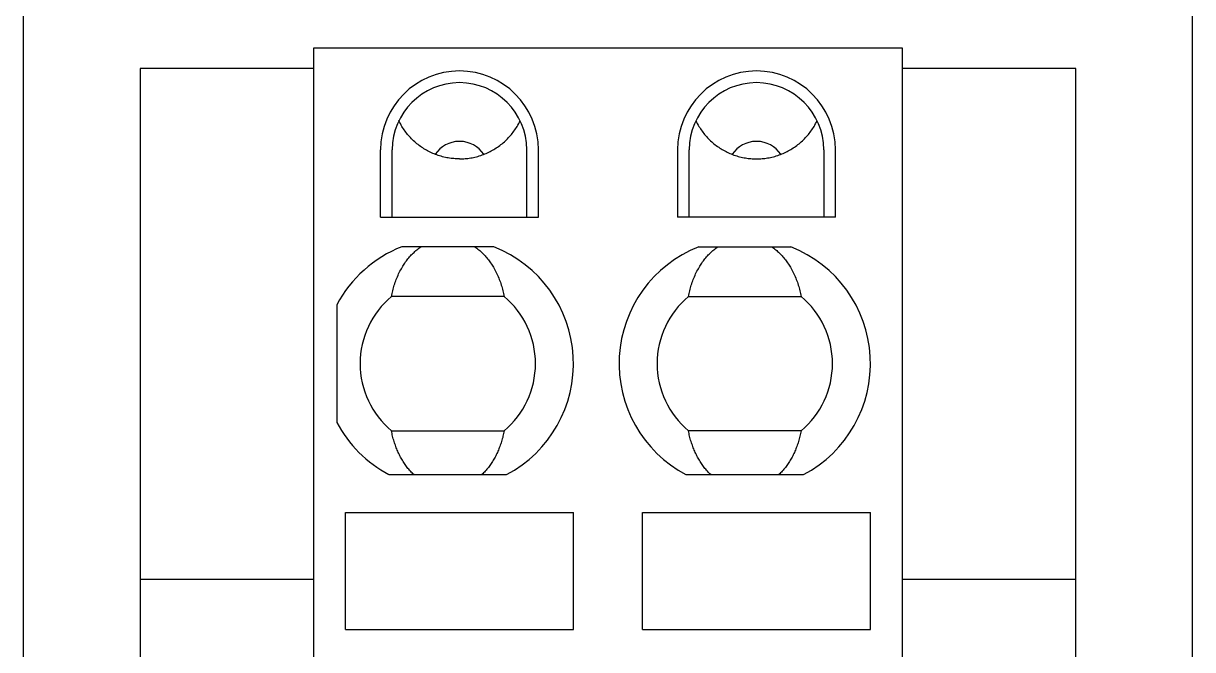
# Model space of a CAD drawing. Extents: x 10 to 622, y -523 to 292.
# Drawn here: x 254.982 to 259.032, y 98.235 to 100.406 of the extents above; entities that cross this region are included whole.
import ezdxf

# ---------------------------------------------------------------- set-up
doc = ezdxf.new("R2010")
doc.units = 0
doc.header["$LTSCALE"] = 5
doc.header["$MEASUREMENT"] = 0
doc.layers.get('0').update_dxf_attribs({"linetype": 'CONTINUOUS'})

msp = doc.modelspace()

# ---------------------------------------------------------------- linework, layer by layer
at = {"color": 7, "linetype": 'Continuous'}
for p, q in [((254.9819, 94.1153), (254.9819, 118.1094)), ((259.0315, 94.1153), (259.0315, 101.6679)), ((255.9882, 95.8465), (255.9882, 100.3214)), ((255.9882, 100.3214), (258.0252, 100.3214)), ((258.0252, 100.3214), (258.0252, 95.8465)), ((255.3868, 100.2505), (255.3868, 94.7835)), ((255.9882, 100.2505), (255.3868, 100.2505)), ((258.6266, 100.2505), (258.0252, 100.2505)), ((258.6266, 94.7835), (258.6266, 100.2505)), ((256.2847, 100.0643), (256.282, 100.0697)), ((256.7001, 100.0643), (256.7028, 100.0697)), ((257.3106, 100.0697), (257.3133, 100.0642)), ((257.7287, 100.0643), (257.7314, 100.0697)), ((256.2875, 100.0589), (256.2847, 100.0643)), ((256.2904, 100.0537), (256.2875, 100.0589)), ((256.2929, 100.0494), (256.2904, 100.0537)), ((256.2955, 100.0453), (256.2929, 100.0494)), ((256.2981, 100.0411), (256.2955, 100.0453)), ((256.3009, 100.0371), (256.2981, 100.0411)), ((256.3037, 100.0331), (256.3009, 100.0371)), ((256.3066, 100.0291), (256.3037, 100.0331)), ((256.3096, 100.0252), (256.3066, 100.0291)), ((256.6751, 100.0252), (256.6781, 100.0291)), ((256.6781, 100.0291), (256.6811, 100.033)), ((256.6811, 100.033), (256.6839, 100.037)), ((256.6839, 100.037), (256.6866, 100.0411)), ((256.6866, 100.0411), (256.6893, 100.0452)), ((256.6893, 100.0452), (256.6919, 100.0494)), ((256.6919, 100.0494), (256.6944, 100.0536)), ((256.6944, 100.0536), (256.6973, 100.0589)), ((256.6973, 100.0589), (256.7001, 100.0643)), ((257.3133, 100.0642), (257.3161, 100.0588)), ((257.3161, 100.0588), (257.3191, 100.0535)), ((257.3191, 100.0535), (257.3216, 100.0492)), ((257.3216, 100.0492), (257.3242, 100.0451)), ((257.3242, 100.0451), (257.3269, 100.0409)), ((257.3269, 100.0409), (257.3296, 100.0368)), ((257.3296, 100.0368), (257.3325, 100.0328)), ((257.3325, 100.0328), (257.3354, 100.0289)), ((257.3354, 100.0289), (257.3384, 100.025)), ((257.7037, 100.0252), (257.7067, 100.0291)), ((257.7067, 100.0291), (257.7097, 100.033)), ((257.7097, 100.033), (257.7125, 100.037)), ((257.7125, 100.037), (257.7152, 100.0411)), ((257.7152, 100.0411), (257.7179, 100.0452)), ((257.7179, 100.0452), (257.7205, 100.0494)), ((257.7205, 100.0494), (257.723, 100.0536)), ((257.723, 100.0536), (257.7259, 100.0589)), ((257.7259, 100.0589), (257.7287, 100.0643)), ((256.3127, 100.0214), (256.3096, 100.0252)), ((256.3159, 100.0176), (256.3127, 100.0214)), ((256.3191, 100.014), (256.3159, 100.0176)), ((256.3224, 100.0103), (256.3191, 100.014)), ((256.326, 100.0066), (256.3224, 100.0103)), ((256.3296, 100.003), (256.326, 100.0066)), ((256.3333, 99.9995), (256.3296, 100.003)), ((256.3371, 99.996), (256.3333, 99.9995)), ((256.3409, 99.9927), (256.3371, 99.996)), ((256.3448, 99.9894), (256.3409, 99.9927)), ((256.3488, 99.9862), (256.3448, 99.9894)), ((256.3529, 99.983), (256.3488, 99.9862)), ((256.4944, 99.9974), (256.4904, 99.9974)), ((256.6318, 99.983), (256.6359, 99.9861)), ((256.6359, 99.9861), (256.6399, 99.9893)), ((256.6399, 99.9893), (256.6438, 99.9926)), ((256.6438, 99.9926), (256.6477, 99.996)), ((256.6477, 99.996), (256.6515, 99.9994)), ((256.6515, 99.9994), (256.6552, 100.003)), ((256.6552, 100.003), (256.6588, 100.0066)), ((256.6588, 100.0066), (256.6623, 100.0103)), ((256.6623, 100.0103), (256.6657, 100.0139)), ((256.6657, 100.0139), (256.6689, 100.0176)), ((256.6689, 100.0176), (256.6721, 100.0213)), ((256.6721, 100.0213), (256.6751, 100.0252)), ((257.3384, 100.025), (257.3415, 100.0212)), ((257.3415, 100.0212), (257.3447, 100.0174)), ((257.3447, 100.0174), (257.3479, 100.0137)), ((257.3479, 100.0137), (257.3512, 100.0101)), ((257.3512, 100.0101), (257.3548, 100.0064)), ((257.3548, 100.0064), (257.3584, 100.0028)), ((257.3584, 100.0028), (257.3622, 99.9992)), ((257.3622, 99.9992), (257.366, 99.9958)), ((257.366, 99.9958), (257.3698, 99.9924)), ((257.3698, 99.9924), (257.3738, 99.9891)), ((257.3738, 99.9891), (257.3778, 99.9859)), ((257.3778, 99.9859), (257.3819, 99.9828)), ((257.523, 99.9974), (257.519, 99.9974)), ((257.6604, 99.983), (257.6645, 99.9861)), ((257.6645, 99.9861), (257.6685, 99.9893)), ((257.6685, 99.9893), (257.6724, 99.9926)), ((257.6724, 99.9926), (257.6763, 99.996)), ((257.6763, 99.996), (257.6801, 99.9994)), ((257.6801, 99.9994), (257.6838, 100.003)), ((257.6838, 100.003), (257.6874, 100.0066)), ((257.6874, 100.0066), (257.6909, 100.0103)), ((257.6909, 100.0103), (257.6943, 100.0139)), ((257.6943, 100.0139), (257.6975, 100.0176)), ((257.6975, 100.0176), (257.7007, 100.0213)), ((257.7007, 100.0213), (257.7037, 100.0252)), ((256.219, 99.7352), (256.219, 99.968)), ((256.2595, 99.7352), (256.2595, 99.968)), ((256.357, 99.98), (256.3529, 99.983)), ((256.3612, 99.9771), (256.357, 99.98)), ((256.3653, 99.9744), (256.3612, 99.9771)), ((256.3694, 99.9718), (256.3653, 99.9744)), ((256.3736, 99.9692), (256.3694, 99.9718)), ((256.3778, 99.9668), (256.3736, 99.9692)), ((256.3821, 99.9644), (256.3778, 99.9668)), ((256.3864, 99.9621), (256.3821, 99.9644)), ((256.3908, 99.96), (256.3864, 99.9621)), ((256.3952, 99.9579), (256.3908, 99.96)), ((256.3997, 99.9559), (256.3952, 99.9579)), ((256.4042, 99.954), (256.3997, 99.9559)), ((256.409, 99.9521), (256.4042, 99.954)), ((256.4138, 99.9503), (256.409, 99.9521)), ((256.4187, 99.9486), (256.4138, 99.9503)), ((256.4236, 99.947), (256.4187, 99.9486)), ((256.4286, 99.9456), (256.4236, 99.947)), ((256.4336, 99.9442), (256.4286, 99.9456)), ((256.551, 99.9442), (256.556, 99.9455)), ((256.556, 99.9455), (256.561, 99.947)), ((256.561, 99.947), (256.5659, 99.9486)), ((256.5659, 99.9486), (256.5708, 99.9503)), ((256.5708, 99.9503), (256.5757, 99.952)), ((256.5757, 99.952), (256.5805, 99.9539)), ((256.5805, 99.9539), (256.585, 99.9558)), ((256.585, 99.9558), (256.5895, 99.9578)), ((256.5895, 99.9578), (256.5939, 99.9599)), ((256.5939, 99.9599), (256.5983, 99.9621)), ((256.5983, 99.9621), (256.6026, 99.9644)), ((256.6026, 99.9644), (256.6069, 99.9667)), ((256.6069, 99.9667), (256.6111, 99.9692)), ((256.6111, 99.9692), (256.6153, 99.9717)), ((256.6153, 99.9717), (256.6194, 99.9744)), ((256.6194, 99.9744), (256.6235, 99.9771)), ((256.6235, 99.9771), (256.6277, 99.98)), ((256.6277, 99.98), (256.6318, 99.983)), ((256.7253, 99.7352), (256.7253, 99.968)), ((256.7657, 99.7352), (256.7657, 99.968)), ((257.2477, 99.968), (257.2477, 99.7352)), ((257.2882, 99.7352), (257.2882, 99.968)), ((257.3819, 99.9828), (257.386, 99.9798)), ((257.386, 99.9798), (257.3902, 99.9768)), ((257.3902, 99.9768), (257.3943, 99.9741)), ((257.3943, 99.9741), (257.3985, 99.9715)), ((257.3985, 99.9715), (257.4026, 99.969)), ((257.4026, 99.969), (257.4069, 99.9665)), ((257.4069, 99.9665), (257.4112, 99.9642)), ((257.4112, 99.9642), (257.4155, 99.9619)), ((257.4155, 99.9619), (257.4199, 99.9597)), ((257.4199, 99.9597), (257.4243, 99.9577)), ((257.4243, 99.9577), (257.4288, 99.9557)), ((257.4288, 99.9557), (257.4333, 99.9538)), ((257.4333, 99.9538), (257.4381, 99.9519)), ((257.4381, 99.9519), (257.443, 99.9501)), ((257.443, 99.9501), (257.4478, 99.9485)), ((257.4478, 99.9485), (257.4527, 99.9469)), ((257.4527, 99.9469), (257.4577, 99.9454)), ((257.4577, 99.9454), (257.4627, 99.9441)), ((257.5796, 99.9442), (257.5846, 99.9455)), ((257.5846, 99.9455), (257.5896, 99.947)), ((257.5896, 99.947), (257.5945, 99.9486)), ((257.5945, 99.9486), (257.5994, 99.9503)), ((257.5994, 99.9503), (257.6043, 99.952)), ((257.6043, 99.952), (257.6091, 99.9539)), ((257.6091, 99.9539), (257.6136, 99.9558)), ((257.6136, 99.9558), (257.6181, 99.9578)), ((257.6181, 99.9578), (257.6225, 99.9599)), ((257.6225, 99.9599), (257.6269, 99.9621)), ((257.6269, 99.9621), (257.6312, 99.9644)), ((257.6312, 99.9644), (257.6355, 99.9667)), ((257.6355, 99.9667), (257.6397, 99.9692)), ((257.6397, 99.9692), (257.6439, 99.9717)), ((257.6439, 99.9717), (257.648, 99.9744)), ((257.648, 99.9744), (257.6521, 99.9771)), ((257.6521, 99.9771), (257.6563, 99.98)), ((257.6563, 99.98), (257.6604, 99.983)), ((257.7539, 99.968), (257.7539, 99.7352)), ((257.7944, 99.7352), (257.7944, 99.968)), ((256.4386, 99.943), (256.4336, 99.9442)), ((256.4436, 99.9418), (256.4386, 99.943)), ((256.4487, 99.9408), (256.4436, 99.9418)), ((256.4535, 99.9399), (256.4487, 99.9408)), ((256.4583, 99.9392), (256.4535, 99.9399)), ((256.4632, 99.9385), (256.4583, 99.9392)), ((256.468, 99.9379), (256.4632, 99.9385)), ((256.4729, 99.9375), (256.468, 99.9379)), ((256.4778, 99.9371), (256.4729, 99.9375)), ((256.4826, 99.9369), (256.4778, 99.9371)), ((256.4875, 99.9367), (256.4826, 99.9369)), ((256.4924, 99.9366), (256.4875, 99.9367)), ((256.4924, 99.9366), (256.4973, 99.9367)), ((256.4973, 99.9367), (256.5021, 99.9369)), ((256.5021, 99.9369), (256.507, 99.9371)), ((256.507, 99.9371), (256.5118, 99.9375)), ((256.5118, 99.9375), (256.5166, 99.9379)), ((256.5166, 99.9379), (256.5215, 99.9385)), ((256.5215, 99.9385), (256.5263, 99.9392)), ((256.5263, 99.9392), (256.5311, 99.9399)), ((256.5311, 99.9399), (256.5359, 99.9408)), ((256.5359, 99.9408), (256.541, 99.9418)), ((256.541, 99.9418), (256.546, 99.9429)), ((256.546, 99.9429), (256.551, 99.9442)), ((257.4627, 99.9441), (257.4677, 99.9429)), ((257.4677, 99.9429), (257.4727, 99.9417)), ((257.4727, 99.9417), (257.4778, 99.9407)), ((257.4778, 99.9407), (257.4825, 99.9399)), ((257.4825, 99.9399), (257.4873, 99.9391)), ((257.4873, 99.9391), (257.4921, 99.9385)), ((257.4921, 99.9385), (257.4969, 99.9379)), ((257.4969, 99.9379), (257.5017, 99.9375)), ((257.5017, 99.9375), (257.5065, 99.9371)), ((257.5065, 99.9371), (257.5114, 99.9369)), ((257.5114, 99.9369), (257.5162, 99.9367)), ((257.5162, 99.9367), (257.521, 99.9366)), ((257.521, 99.9366), (257.5259, 99.9367)), ((257.5259, 99.9367), (257.5307, 99.9369)), ((257.5307, 99.9369), (257.5356, 99.9371)), ((257.5356, 99.9371), (257.5404, 99.9375)), ((257.5404, 99.9375), (257.5453, 99.9379)), ((257.5453, 99.9379), (257.5501, 99.9385)), ((257.5501, 99.9385), (257.5549, 99.9392)), ((257.5549, 99.9392), (257.5597, 99.9399)), ((257.5597, 99.9399), (257.5645, 99.9408)), ((257.5645, 99.9408), (257.5696, 99.9418)), ((257.5696, 99.9418), (257.5746, 99.9429)), ((257.5746, 99.9429), (257.5796, 99.9442)), ((256.219, 99.7352), (256.7657, 99.7352)), ((257.7944, 99.7352), (257.2477, 99.7352)), ((256.6117, 99.6319), (256.2921, 99.6319)), ((256.3413, 99.6186), (256.3446, 99.6214)), ((256.3446, 99.6214), (256.348, 99.6241)), ((256.348, 99.6241), (256.3515, 99.6268)), ((256.3515, 99.6268), (256.355, 99.6294)), ((256.355, 99.6294), (256.3585, 99.6319)), ((256.5453, 99.6319), (256.5488, 99.6294)), ((256.5488, 99.6294), (256.5523, 99.6268)), ((256.5523, 99.6268), (256.5557, 99.6242)), ((256.5557, 99.6242), (256.5591, 99.6215)), ((256.5591, 99.6215), (256.5624, 99.6187)), ((257.3208, 99.6319), (257.6403, 99.6319)), ((257.3699, 99.6186), (257.3732, 99.6214)), ((257.3732, 99.6214), (257.3766, 99.6241)), ((257.3766, 99.6241), (257.3801, 99.6268)), ((257.3801, 99.6268), (257.3836, 99.6294)), ((257.3836, 99.6294), (257.3871, 99.6319)), ((257.5739, 99.6319), (257.5774, 99.6294)), ((257.5774, 99.6294), (257.5809, 99.6268)), ((257.5809, 99.6268), (257.5843, 99.6242)), ((257.5843, 99.6242), (257.5877, 99.6215)), ((257.5877, 99.6215), (257.591, 99.6187)), ((256.3059, 99.5794), (256.3085, 99.583)), ((256.3085, 99.583), (256.3112, 99.5866)), ((256.3112, 99.5866), (256.3139, 99.5901)), ((256.3139, 99.5901), (256.3167, 99.5936)), ((256.3167, 99.5936), (256.3196, 99.597)), ((256.3196, 99.597), (256.3226, 99.6003)), ((256.3226, 99.6003), (256.3255, 99.6035)), ((256.3255, 99.6035), (256.3286, 99.6067)), ((256.3286, 99.6067), (256.3316, 99.6097)), ((256.3316, 99.6097), (256.3348, 99.6127)), ((256.3348, 99.6127), (256.338, 99.6157)), ((256.338, 99.6157), (256.3413, 99.6186)), ((256.5624, 99.6187), (256.5657, 99.6158)), ((256.5657, 99.6158), (256.5689, 99.6129)), ((256.5689, 99.6129), (256.572, 99.6099)), ((256.572, 99.6099), (256.5751, 99.6068)), ((256.5751, 99.6068), (256.5781, 99.6037)), ((256.5781, 99.6037), (256.581, 99.6005)), ((256.581, 99.6005), (256.584, 99.5971)), ((256.584, 99.5971), (256.5869, 99.5937)), ((256.5869, 99.5937), (256.5897, 99.5903)), ((256.5897, 99.5903), (256.5925, 99.5868)), ((256.5925, 99.5868), (256.5952, 99.5832)), ((256.5952, 99.5832), (256.5978, 99.5796)), ((257.3345, 99.5794), (257.3371, 99.583)), ((257.3371, 99.583), (257.3398, 99.5866)), ((257.3398, 99.5866), (257.3425, 99.5901)), ((257.3425, 99.5901), (257.3453, 99.5936)), ((257.3453, 99.5936), (257.3482, 99.597)), ((257.3482, 99.597), (257.3512, 99.6003)), ((257.3512, 99.6003), (257.3541, 99.6035)), ((257.3541, 99.6035), (257.3572, 99.6067)), ((257.3572, 99.6067), (257.3603, 99.6097)), ((257.3603, 99.6097), (257.3634, 99.6127)), ((257.3634, 99.6127), (257.3666, 99.6157)), ((257.3666, 99.6157), (257.3699, 99.6186)), ((257.591, 99.6187), (257.5943, 99.6158)), ((257.5943, 99.6158), (257.5975, 99.6129)), ((257.5975, 99.6129), (257.6006, 99.6099)), ((257.6006, 99.6099), (257.6037, 99.6068)), ((257.6037, 99.6068), (257.6067, 99.6037)), ((257.6067, 99.6037), (257.6096, 99.6005)), ((257.6096, 99.6005), (257.6126, 99.5971)), ((257.6126, 99.5971), (257.6155, 99.5937)), ((257.6155, 99.5937), (257.6183, 99.5903)), ((257.6183, 99.5903), (257.6211, 99.5868)), ((257.6211, 99.5868), (257.6238, 99.5832)), ((257.6238, 99.5832), (257.6264, 99.5796)), ((256.2816, 99.5377), (256.2839, 99.5424)), ((256.2839, 99.5424), (256.2862, 99.547)), ((256.2862, 99.547), (256.2887, 99.5516)), ((256.2887, 99.5516), (256.2912, 99.5561)), ((256.2912, 99.5561), (256.2938, 99.5606)), ((256.2938, 99.5606), (256.2961, 99.5645)), ((256.2961, 99.5645), (256.2984, 99.5683)), ((256.2984, 99.5683), (256.3008, 99.572)), ((256.3008, 99.572), (256.3033, 99.5757)), ((256.3033, 99.5757), (256.3059, 99.5794)), ((256.5978, 99.5796), (256.6003, 99.5759)), ((256.6003, 99.5759), (256.6028, 99.5722)), ((256.6028, 99.5722), (256.6052, 99.5685)), ((256.6052, 99.5685), (256.6076, 99.5647)), ((256.6076, 99.5647), (256.6099, 99.5608)), ((256.6099, 99.5608), (256.6125, 99.5563)), ((256.6125, 99.5563), (256.615, 99.5518)), ((256.615, 99.5518), (256.6175, 99.5472)), ((256.6175, 99.5472), (256.6198, 99.5426)), ((256.6198, 99.5426), (256.6221, 99.5379)), ((257.3102, 99.5377), (257.3125, 99.5424)), ((257.3125, 99.5424), (257.3148, 99.547)), ((257.3148, 99.547), (257.3173, 99.5516)), ((257.3173, 99.5516), (257.3198, 99.5561)), ((257.3198, 99.5561), (257.3224, 99.5606)), ((257.3224, 99.5606), (257.3247, 99.5645)), ((257.3247, 99.5645), (257.327, 99.5683)), ((257.327, 99.5683), (257.3294, 99.572)), ((257.3294, 99.572), (257.3319, 99.5757)), ((257.3319, 99.5757), (257.3345, 99.5794)), ((257.6264, 99.5796), (257.6289, 99.5759)), ((257.6289, 99.5759), (257.6314, 99.5722)), ((257.6314, 99.5722), (257.6339, 99.5685)), ((257.6339, 99.5685), (257.6362, 99.5647)), ((257.6362, 99.5647), (257.6385, 99.5608)), ((257.6385, 99.5608), (257.6411, 99.5563)), ((257.6411, 99.5563), (257.6436, 99.5518)), ((257.6436, 99.5518), (257.6461, 99.5472)), ((257.6461, 99.5472), (257.6484, 99.5426)), ((257.6484, 99.5426), (257.6507, 99.5379)), ((256.2666, 99.4993), (256.2682, 99.5041)), ((256.2682, 99.5041), (256.2699, 99.509)), ((256.2699, 99.509), (256.2716, 99.5138)), ((256.2716, 99.5138), (256.2734, 99.5186)), ((256.2734, 99.5186), (256.2754, 99.5234)), ((256.2754, 99.5234), (256.2774, 99.5282)), ((256.2774, 99.5282), (256.2795, 99.533)), ((256.2795, 99.533), (256.2816, 99.5377)), ((256.6221, 99.5379), (256.6243, 99.5332)), ((256.6243, 99.5332), (256.6264, 99.5284)), ((256.6264, 99.5284), (256.6284, 99.5236)), ((256.6284, 99.5236), (256.6303, 99.5188)), ((256.6303, 99.5188), (256.6322, 99.5139)), ((256.6322, 99.5139), (256.6339, 99.5091)), ((256.6339, 99.5091), (256.6356, 99.5043)), ((256.6356, 99.5043), (256.6371, 99.4994)), ((257.2952, 99.4993), (257.2968, 99.5041)), ((257.2968, 99.5041), (257.2985, 99.509)), ((257.2985, 99.509), (257.3002, 99.5138)), ((257.3002, 99.5138), (257.302, 99.5186)), ((257.302, 99.5186), (257.304, 99.5234)), ((257.304, 99.5234), (257.306, 99.5282)), ((257.306, 99.5282), (257.3081, 99.533)), ((257.3081, 99.533), (257.3102, 99.5377)), ((257.6507, 99.5379), (257.6529, 99.5332)), ((257.6529, 99.5332), (257.655, 99.5284)), ((257.655, 99.5284), (257.657, 99.5236)), ((257.657, 99.5236), (257.6589, 99.5188)), ((257.6589, 99.5188), (257.6608, 99.5139)), ((257.6608, 99.5139), (257.6625, 99.5091)), ((257.6625, 99.5091), (257.6642, 99.5043)), ((257.6642, 99.5043), (257.6658, 99.4994)), ((256.2569, 99.4598), (256.2578, 99.4648)), ((256.6469, 99.4598), (256.2569, 99.4598)), ((256.2578, 99.4648), (256.2589, 99.4698)), ((256.2589, 99.4698), (256.26, 99.4747)), ((256.26, 99.4747), (256.2612, 99.4797)), ((256.2612, 99.4797), (256.2624, 99.4846)), ((256.2624, 99.4846), (256.2637, 99.4895)), ((256.2637, 99.4895), (256.2652, 99.4944)), ((256.2652, 99.4944), (256.2666, 99.4993)), ((256.6371, 99.4994), (256.6386, 99.4945)), ((256.6386, 99.4945), (256.6401, 99.4896)), ((256.6401, 99.4896), (256.6414, 99.4847)), ((256.6414, 99.4847), (256.6426, 99.4798)), ((256.6426, 99.4798), (256.6438, 99.4748)), ((256.6438, 99.4748), (256.6449, 99.4698)), ((256.6449, 99.4698), (256.646, 99.4648)), ((256.646, 99.4648), (256.6469, 99.4598)), ((257.2855, 99.4598), (257.2865, 99.4648)), ((257.2855, 99.4598), (257.6755, 99.4598)), ((257.2865, 99.4648), (257.2875, 99.4698)), ((257.2875, 99.4698), (257.2886, 99.4747)), ((257.2886, 99.4747), (257.2898, 99.4797)), ((257.2898, 99.4797), (257.291, 99.4846)), ((257.291, 99.4846), (257.2923, 99.4895)), ((257.2923, 99.4895), (257.2938, 99.4944)), ((257.2938, 99.4944), (257.2952, 99.4993)), ((257.6658, 99.4994), (257.6672, 99.4945)), ((257.6672, 99.4945), (257.6687, 99.4896)), ((257.6687, 99.4896), (257.67, 99.4847)), ((257.67, 99.4847), (257.6713, 99.4798)), ((257.6713, 99.4798), (257.6724, 99.4748)), ((257.6724, 99.4748), (257.6735, 99.4698)), ((257.6735, 99.4698), (257.6746, 99.4648)), ((257.6746, 99.4648), (257.6755, 99.4598)), ((256.0672, 99.4307), (256.0672, 99.0232)), ((256.2578, 98.9895), (256.2569, 98.9941)), ((256.2569, 98.9941), (256.6469, 98.9941)), ((256.2587, 98.9848), (256.2578, 98.9895)), ((256.2597, 98.9802), (256.2587, 98.9848)), ((256.2608, 98.9756), (256.2597, 98.9802)), ((256.2619, 98.9711), (256.2608, 98.9756)), ((256.643, 98.9756), (256.6419, 98.9711)), ((256.6441, 98.9802), (256.643, 98.9756)), ((256.6451, 98.9848), (256.6441, 98.9802)), ((256.646, 98.9895), (256.6451, 98.9848)), ((256.6469, 98.9941), (256.646, 98.9895)), ((257.2864, 98.9895), (257.2855, 98.9941)), ((257.6755, 98.9941), (257.2855, 98.9941)), ((257.2873, 98.9848), (257.2864, 98.9895)), ((257.2883, 98.9802), (257.2873, 98.9848)), ((257.2894, 98.9756), (257.2883, 98.9802)), ((257.2906, 98.9711), (257.2894, 98.9756)), ((257.6716, 98.9756), (257.6705, 98.9711)), ((257.6727, 98.9802), (257.6716, 98.9756)), ((257.6737, 98.9848), (257.6727, 98.9802)), ((257.6746, 98.9895), (257.6737, 98.9848)), ((257.6755, 98.9941), (257.6746, 98.9895)), ((256.2632, 98.9665), (256.2619, 98.9711)), ((256.2644, 98.9619), (256.2632, 98.9665)), ((256.2658, 98.9574), (256.2644, 98.9619)), ((256.2672, 98.9529), (256.2658, 98.9574)), ((256.2687, 98.9484), (256.2672, 98.9529)), ((256.2702, 98.944), (256.2687, 98.9484)), ((256.2718, 98.9395), (256.2702, 98.944)), ((256.2735, 98.9351), (256.2718, 98.9395)), ((256.2751, 98.931), (256.2735, 98.9351)), ((256.6303, 98.9351), (256.6287, 98.931)), ((256.632, 98.9395), (256.6303, 98.9351)), ((256.6336, 98.944), (256.632, 98.9395)), ((256.6351, 98.9484), (256.6336, 98.944)), ((256.6366, 98.9529), (256.6351, 98.9484)), ((256.638, 98.9574), (256.6366, 98.9529)), ((256.6394, 98.9619), (256.638, 98.9574)), ((256.6407, 98.9665), (256.6394, 98.9619)), ((256.6419, 98.9711), (256.6407, 98.9665)), ((257.2918, 98.9665), (257.2906, 98.9711)), ((257.293, 98.9619), (257.2918, 98.9665)), ((257.2944, 98.9574), (257.293, 98.9619)), ((257.2958, 98.9529), (257.2944, 98.9574)), ((257.2973, 98.9484), (257.2958, 98.9529)), ((257.2988, 98.944), (257.2973, 98.9484)), ((257.3004, 98.9395), (257.2988, 98.944)), ((257.3021, 98.9351), (257.3004, 98.9395)), ((257.3037, 98.931), (257.3021, 98.9351)), ((257.6589, 98.9351), (257.6573, 98.931)), ((257.6606, 98.9395), (257.6589, 98.9351)), ((257.6622, 98.944), (257.6606, 98.9395)), ((257.6638, 98.9484), (257.6622, 98.944)), ((257.6652, 98.9529), (257.6638, 98.9484)), ((257.6666, 98.9574), (257.6652, 98.9529)), ((257.668, 98.9619), (257.6666, 98.9574)), ((257.6693, 98.9665), (257.668, 98.9619)), ((257.6705, 98.9711), (257.6693, 98.9665)), ((256.2768, 98.927), (256.2751, 98.931)), ((256.2785, 98.9229), (256.2768, 98.927)), ((256.2803, 98.9189), (256.2785, 98.9229)), ((256.2822, 98.915), (256.2803, 98.9189)), ((256.2841, 98.911), (256.2822, 98.915)), ((256.2861, 98.9071), (256.2841, 98.911)), ((256.2881, 98.9032), (256.2861, 98.9071)), ((256.2902, 98.8994), (256.2881, 98.9032)), ((256.2924, 98.8955), (256.2902, 98.8994)), ((256.2946, 98.8918), (256.2924, 98.8955)), ((256.6114, 98.8955), (256.6092, 98.8918)), ((256.6136, 98.8994), (256.6114, 98.8955)), ((256.6157, 98.9032), (256.6136, 98.8994)), ((256.6177, 98.9071), (256.6157, 98.9032)), ((256.6197, 98.911), (256.6177, 98.9071)), ((256.6216, 98.915), (256.6197, 98.911)), ((256.6235, 98.9189), (256.6216, 98.915)), ((256.6253, 98.9229), (256.6235, 98.9189)), ((256.627, 98.927), (256.6253, 98.9229)), ((256.6287, 98.931), (256.627, 98.927)), ((257.3054, 98.927), (257.3037, 98.931)), ((257.3071, 98.9229), (257.3054, 98.927)), ((257.3089, 98.9189), (257.3071, 98.9229)), ((257.3108, 98.915), (257.3089, 98.9189)), ((257.3127, 98.911), (257.3108, 98.915)), ((257.3147, 98.9071), (257.3127, 98.911)), ((257.3167, 98.9032), (257.3147, 98.9071)), ((257.3188, 98.8994), (257.3167, 98.9032)), ((257.321, 98.8955), (257.3188, 98.8994)), ((257.3232, 98.8918), (257.321, 98.8955)), ((257.64, 98.8955), (257.6378, 98.8918)), ((257.6422, 98.8994), (257.64, 98.8955)), ((257.6443, 98.9032), (257.6422, 98.8994)), ((257.6464, 98.9071), (257.6443, 98.9032)), ((257.6483, 98.911), (257.6464, 98.9071)), ((257.6502, 98.915), (257.6483, 98.911)), ((257.6521, 98.9189), (257.6502, 98.915)), ((257.6539, 98.9229), (257.6521, 98.9189)), ((257.6556, 98.927), (257.6539, 98.9229)), ((257.6573, 98.931), (257.6556, 98.927)), ((256.2969, 98.888), (256.2946, 98.8918)), ((256.2992, 98.8843), (256.2969, 98.888)), ((256.3016, 98.8808), (256.2992, 98.8843)), ((256.3039, 98.8773), (256.3016, 98.8808)), ((256.3064, 98.8739), (256.3039, 98.8773)), ((256.3088, 98.8705), (256.3064, 98.8739)), ((256.3114, 98.8672), (256.3088, 98.8705)), ((256.314, 98.8639), (256.3114, 98.8672)), ((256.3167, 98.8606), (256.314, 98.8639)), ((256.3194, 98.8574), (256.3167, 98.8606)), ((256.3222, 98.8543), (256.3194, 98.8574)), ((256.325, 98.8512), (256.3222, 98.8543)), ((256.5817, 98.8543), (256.5788, 98.8512)), ((256.5844, 98.8574), (256.5817, 98.8543)), ((256.5871, 98.8606), (256.5844, 98.8574)), ((256.5898, 98.8639), (256.5871, 98.8606)), ((256.5924, 98.8672), (256.5898, 98.8639)), ((256.595, 98.8705), (256.5924, 98.8672)), ((256.5974, 98.8739), (256.595, 98.8705)), ((256.5999, 98.8773), (256.5974, 98.8739)), ((256.6023, 98.8808), (256.5999, 98.8773)), ((256.6046, 98.8843), (256.6023, 98.8808)), ((256.6069, 98.888), (256.6046, 98.8843)), ((256.6092, 98.8918), (256.6069, 98.888)), ((257.3255, 98.888), (257.3232, 98.8918)), ((257.3278, 98.8843), (257.3255, 98.888)), ((257.3302, 98.8808), (257.3278, 98.8843)), ((257.3325, 98.8773), (257.3302, 98.8808)), ((257.335, 98.8739), (257.3325, 98.8773)), ((257.3375, 98.8705), (257.335, 98.8739)), ((257.34, 98.8672), (257.3375, 98.8705)), ((257.3426, 98.8639), (257.34, 98.8672)), ((257.3453, 98.8606), (257.3426, 98.8639)), ((257.348, 98.8574), (257.3453, 98.8606)), ((257.3508, 98.8543), (257.348, 98.8574)), ((257.3536, 98.8512), (257.3508, 98.8543)), ((257.6103, 98.8543), (257.6074, 98.8512)), ((257.613, 98.8574), (257.6103, 98.8543)), ((257.6158, 98.8606), (257.613, 98.8574)), ((257.6184, 98.8639), (257.6158, 98.8606)), ((257.621, 98.8672), (257.6184, 98.8639)), ((257.6236, 98.8705), (257.621, 98.8672)), ((257.6261, 98.8739), (257.6236, 98.8705)), ((257.6285, 98.8773), (257.6261, 98.8739)), ((257.6309, 98.8808), (257.6285, 98.8773)), ((257.6332, 98.8843), (257.6309, 98.8808)), ((257.6355, 98.888), (257.6332, 98.8843)), ((257.6378, 98.8918), (257.6355, 98.888)), ((256.2482, 98.8422), (256.6556, 98.8422)), ((256.3279, 98.8481), (256.325, 98.8512)), ((256.3308, 98.8452), (256.3279, 98.8481)), ((256.3338, 98.8422), (256.3308, 98.8452)), ((256.573, 98.8452), (256.57, 98.8422)), ((256.5759, 98.8481), (256.573, 98.8452)), ((256.5788, 98.8512), (256.5759, 98.8481)), ((257.2768, 98.8422), (257.6843, 98.8422)), ((257.3565, 98.8481), (257.3536, 98.8512)), ((257.3594, 98.8452), (257.3565, 98.8481)), ((257.3624, 98.8422), (257.3594, 98.8452)), ((257.6016, 98.8452), (257.5986, 98.8422)), ((257.6045, 98.8481), (257.6016, 98.8452)), ((257.6074, 98.8512), (257.6045, 98.8481)), ((256.0976, 98.3057), (256.0976, 98.7106)), ((256.0976, 98.7106), (256.8872, 98.7106)), ((256.8872, 98.3057), (256.8872, 98.7106)), ((257.1262, 98.3057), (257.1262, 98.7106)), ((257.1262, 98.7106), (257.9158, 98.7106)), ((257.9158, 98.3057), (257.9158, 98.7106)), ((255.9882, 98.4788), (255.3868, 98.4788)), ((258.6266, 98.4788), (258.0252, 98.4788)), ((256.0976, 98.3057), (256.8872, 98.3057)), ((257.1262, 98.3057), (257.9158, 98.3057))]:
    msp.add_line(p, q, dxfattribs=at)
for centre, radius, start, end in [((256.4924, 99.968), 0.2734, 0, 180), ((257.521, 99.968), 0.2734, 0, 180), ((256.4924, 99.968), 0.2329, 0, 180), ((257.521, 99.968), 0.2329, 0, 180), ((256.4924, 99.8962), 0.1012, 91.1459, 145.8667), ((256.4924, 99.8962), 0.1012, 34.1294, 88.8541), ((257.521, 99.8962), 0.1012, 91.1459, 145.8925), ((257.521, 99.8962), 0.1012, 34.1294, 88.8541), ((256.4519, 99.2269), 0.4353, 111.5289, 152.0945), ((256.4519, 99.2269), 0.4353, 297.9055, 68.4711), ((257.4805, 99.2269), 0.4353, 111.5289, 242.0945), ((257.4805, 99.2269), 0.4353, 297.9055, 68.4711), ((256.4519, 99.2269), 0.3037, 129.9445, 230.0555), ((256.4519, 99.2269), 0.3037, 309.9445, 50.0555), ((257.4805, 99.2269), 0.3037, 129.9445, 230.0555), ((257.4805, 99.2269), 0.3037, 309.9445, 50.0555), ((256.4519, 99.2269), 0.4353, 207.9055, 242.0945)]:
    msp.add_arc(centre, radius, start, end, dxfattribs=at)

doc.saveas('drawing.dxf')
